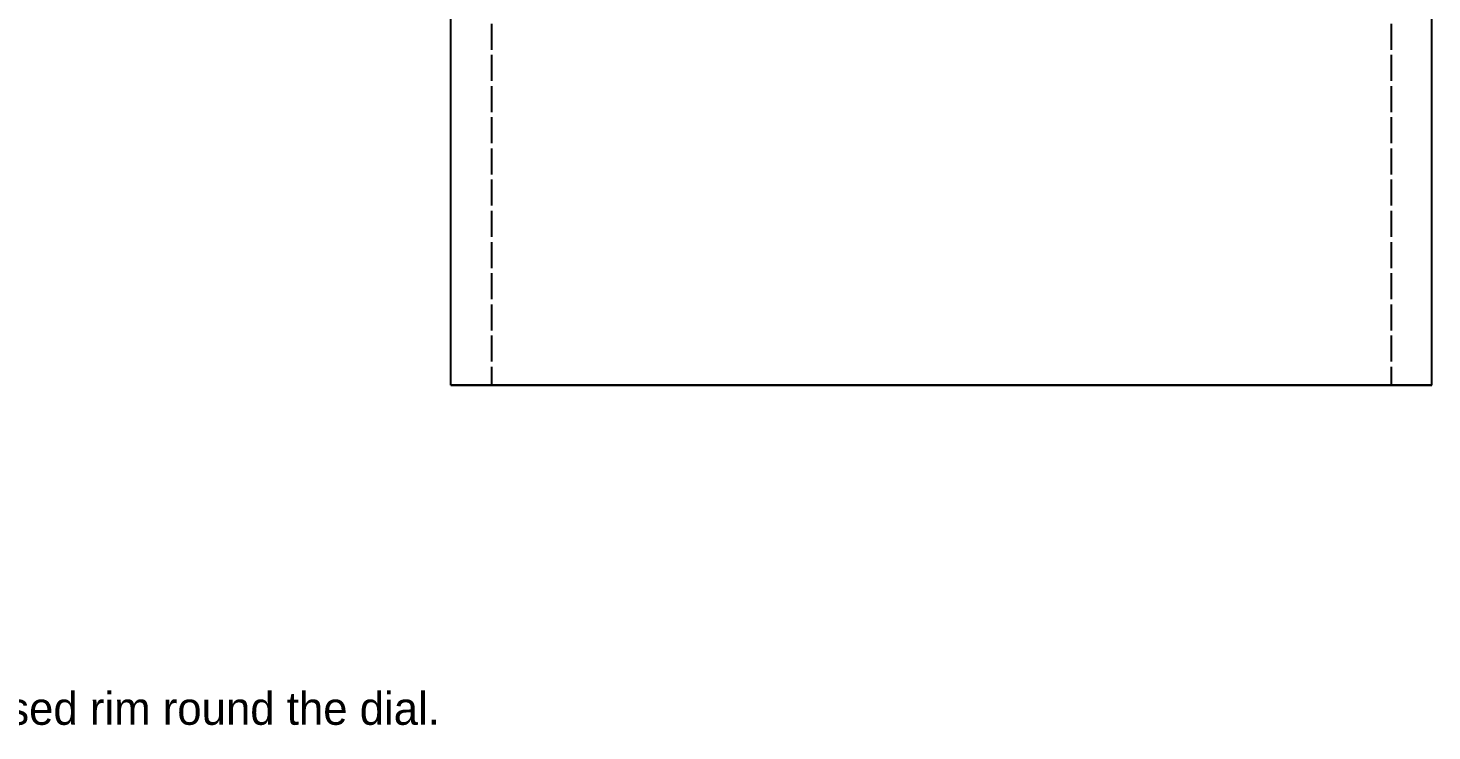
# Model space of a CAD drawing. Header units: millimetres. Extents: x -31 to 149, y -17 to 140.
# Drawn here: x 37.3 to 106, y -11.9 to 22.5 of the extents above; entities that cross this region are included whole.
import ezdxf

# ---------------------------------------------------------------- set-up
doc = ezdxf.new("R2010")
doc.units = ezdxf.units.MM
doc.linetypes.add('DASHED', pattern=[1.524, 1.27, -0.254])
for name, color, linetype in [('HIDDEN', 8, 'DASHED'), ('TEXT', 7, 'CONTINUOUS'), ('VISIBLE', 7, 'CONTINUOUS')]:
    doc.layers.add(name, color=color, linetype=linetype)

msp = doc.modelspace()

# ---------------------------------------------------------------- linework, layer by layer
at = {"layer": 'HIDDEN'}
for points in [[(60, 44), (60, 5)], [(104, 44), (104, 5)], [(106, 5), (105.2381, 5), (104.47619, 5), (103.71429, 5), (102.95238, 5), (102.19048, 5), (101.42857, 5), (100.66667, 5), (99.90476, 5), (99.14286, 5), (98.38095, 5), (97.61905, 5), (96.85714, 5), (96.09524, 5), (95.33333, 5), (94.57143, 5), (93.80952, 5), (93.04762, 5), (92.28571, 5), (91.52381, 5), (90.7619, 5), (90, 5), (89.2381, 5), (88.47619, 5), (87.71429, 5), (86.95238, 5), (86.19048, 5), (85.42857, 5), (84.66667, 5), (83.90476, 5), (83.14286, 5), (82.38095, 5), (81.61905, 5), (80.85714, 5), (80.09524, 5), (79.33333, 5), (78.57143, 5), (77.80952, 5), (77.04762, 5), (76.28571, 5), (75.52381, 5), (74.7619, 5), (74, 5), (73.2381, 5), (72.47619, 5), (71.71429, 5), (70.95238, 5), (70.19048, 5), (69.42857, 5), (68.66667, 5), (67.90476, 5), (67.14286, 5), (66.38095, 5), (65.61905, 5), (64.85714, 5), (64.09524, 5), (63.33333, 5), (62.57143, 5), (61.80952, 5), (61.04762, 5), (60.28571, 5), (59.52381, 5), (58.7619, 5), (58, 5)], [(104, 5), (103.30159, 5), (102.60317, 5), (101.90476, 5), (101.20635, 5), (100.50794, 5), (99.80952, 5), (99.11111, 5), (98.4127, 5), (97.71429, 5), (97.01587, 5), (96.31746, 5), (95.61905, 5), (94.92063, 5), (94.22222, 5), (93.52381, 5), (92.8254, 5), (92.12698, 5), (91.42857, 5), (90.73016, 5), (90.03175, 5), (89.33333, 5), (88.63492, 5), (87.93651, 5), (87.2381, 5), (86.53968, 5), (85.84127, 5), (85.14286, 5), (84.44444, 5), (83.74603, 5), (83.04762, 5), (82.34921, 5), (81.65079, 5), (80.95238, 5), (80.25397, 5), (79.55556, 5), (78.85714, 5), (78.15873, 5), (77.46032, 5), (76.7619, 5), (76.06349, 5), (75.36508, 5), (74.66667, 5), (73.96825, 5), (73.26984, 5), (72.57143, 5), (71.87302, 5), (71.1746, 5), (70.47619, 5), (69.77778, 5), (69.07937, 5), (68.38095, 5), (67.68254, 5), (66.98413, 5), (66.28571, 5), (65.5873, 5), (64.88889, 5), (64.19048, 5), (63.49206, 5), (62.79365, 5), (62.09524, 5), (61.39683, 5), (60.69841, 5), (60, 5)], [(60, 5), (60.34921, 5), (60.69841, 5), (61.04762, 5), (61.39683, 5), (61.74603, 5), (62.09524, 5), (62.44444, 5), (62.79365, 5), (63.14286, 5), (63.49206, 5), (63.84127, 5), (64.19048, 5), (64.53968, 5), (64.88889, 5), (65.2381, 5), (65.5873, 5), (65.93651, 5), (66.28571, 5), (66.63492, 5), (66.98413, 5), (67.33333, 5), (67.68254, 5), (68.03175, 5), (68.38095, 5), (68.73016, 5), (69.07937, 5), (69.42857, 5), (69.77778, 5), (70.12698, 5), (70.47619, 5), (70.8254, 5), (71.1746, 5), (71.52381, 5), (71.87302, 5), (72.22222, 5), (72.57143, 5), (72.92063, 5), (73.26984, 5), (73.61905, 5), (73.96825, 5), (74.31746, 5), (74.66667, 5), (75.01587, 5), (75.36508, 5), (75.71429, 5), (76.06349, 5), (76.4127, 5), (76.7619, 5), (77.11111, 5), (77.46032, 5), (77.80952, 5), (78.15873, 5), (78.50794, 5), (78.85714, 5), (79.20635, 5), (79.55556, 5), (79.90476, 5), (80.25397, 5), (80.60317, 5), (80.95238, 5), (81.30159, 5), (81.65079, 5), (82, 5)], [(82, 5), (82.34921, 5), (82.69841, 5), (83.04762, 5), (83.39683, 5), (83.74603, 5), (84.09524, 5), (84.44444, 5), (84.79365, 5), (85.14286, 5), (85.49206, 5), (85.84127, 5), (86.19048, 5), (86.53968, 5), (86.88889, 5), (87.2381, 5), (87.5873, 5), (87.93651, 5), (88.28571, 5), (88.63492, 5), (88.98413, 5), (89.33333, 5), (89.68254, 5), (90.03175, 5), (90.38095, 5), (90.73016, 5), (91.07937, 5), (91.42857, 5), (91.77778, 5), (92.12698, 5), (92.47619, 5), (92.8254, 5), (93.1746, 5), (93.52381, 5), (93.87302, 5), (94.22222, 5), (94.57143, 5), (94.92063, 5), (95.26984, 5), (95.61905, 5), (95.96825, 5), (96.31746, 5), (96.66667, 5), (97.01587, 5), (97.36508, 5), (97.71429, 5), (98.06349, 5), (98.4127, 5), (98.7619, 5), (99.11111, 5), (99.46032, 5), (99.80952, 5), (100.15873, 5), (100.50794, 5), (100.85714, 5), (101.20635, 5), (101.55556, 5), (101.90476, 5), (102.25397, 5), (102.60317, 5), (102.95238, 5), (103.30159, 5), (103.65079, 5), (104, 5)]]:
    msp.add_lwpolyline(points, dxfattribs=at)
at = {"layer": 'VISIBLE'}
for points in [[(58, 5), (58, 56.8)], [(106, 5), (106, 56.8)], [(58, 5), (58.38095, 5), (58.7619, 5), (59.14286, 5), (59.52381, 5), (59.90476, 5), (60.28571, 5), (60.66667, 5), (61.04762, 5), (61.42857, 5), (61.80952, 5), (62.19048, 5), (62.57143, 5), (62.95238, 5), (63.33333, 5), (63.71429, 5), (64.09524, 5), (64.47619, 5), (64.85714, 5), (65.2381, 5), (65.61905, 5), (66, 5), (66.38095, 5), (66.7619, 5), (67.14286, 5), (67.52381, 5), (67.90476, 5), (68.28571, 5), (68.66667, 5), (69.04762, 5), (69.42857, 5), (69.80952, 5), (70.19048, 5), (70.57143, 5), (70.95238, 5), (71.33333, 5), (71.71429, 5), (72.09524, 5), (72.47619, 5), (72.85714, 5), (73.2381, 5), (73.61905, 5), (74, 5), (74.38095, 5), (74.7619, 5), (75.14286, 5), (75.52381, 5), (75.90476, 5), (76.28571, 5), (76.66667, 5), (77.04762, 5), (77.42857, 5), (77.80952, 5), (78.19048, 5), (78.57143, 5), (78.95238, 5), (79.33333, 5), (79.71429, 5), (80.09524, 5), (80.47619, 5), (80.85714, 5), (81.2381, 5), (81.61905, 5), (82, 5)], [(82, 5), (82.38095, 5), (82.7619, 5), (83.14286, 5), (83.52381, 5), (83.90476, 5), (84.28571, 5), (84.66667, 5), (85.04762, 5), (85.42857, 5), (85.80952, 5), (86.19048, 5), (86.57143, 5), (86.95238, 5), (87.33333, 5), (87.71429, 5), (88.09524, 5), (88.47619, 5), (88.85714, 5), (89.2381, 5), (89.61905, 5), (90, 5), (90.38095, 5), (90.7619, 5), (91.14286, 5), (91.52381, 5), (91.90476, 5), (92.28571, 5), (92.66667, 5), (93.04762, 5), (93.42857, 5), (93.80952, 5), (94.19048, 5), (94.57143, 5), (94.95238, 5), (95.33333, 5), (95.71429, 5), (96.09524, 5), (96.47619, 5), (96.85714, 5), (97.2381, 5), (97.61905, 5), (98, 5), (98.38095, 5), (98.7619, 5), (99.14286, 5), (99.52381, 5), (99.90476, 5), (100.28571, 5), (100.66667, 5), (101.04762, 5), (101.42857, 5), (101.80952, 5), (102.19048, 5), (102.57143, 5), (102.95238, 5), (103.33333, 5), (103.71429, 5), (104.09524, 5), (104.47619, 5), (104.85714, 5), (105.2381, 5), (105.61905, 5), (106, 5)]]:
    msp.add_lwpolyline(points, dxfattribs=at)

# ---------------------------------------------------------------- texts
at = {"layer": 'TEXT'}
msp.add_text('2026-10-31. Short hub with a 688ZZ on the control-dial tube; raised rim round the dial.', height=1.6, dxfattribs=at).set_placement((-24, -11.6))

doc.saveas('drawing.dxf')
